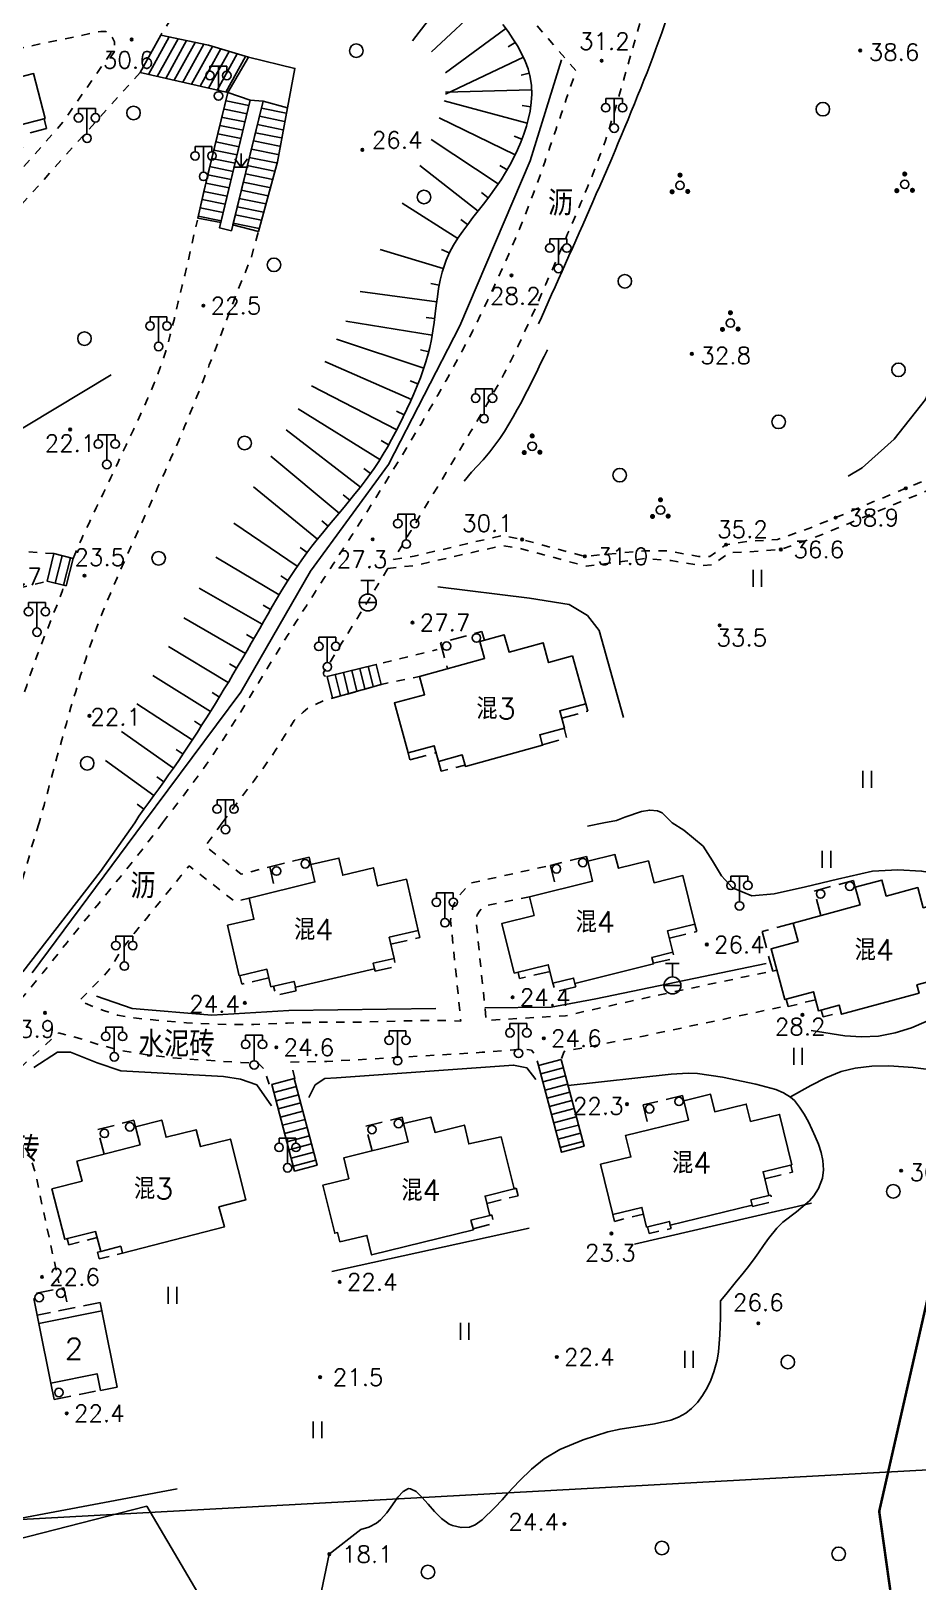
# Model space of a CAD drawing. Extents: x 115374 to 116875, y 149866 to 152432.
# Drawn here: x 116092.3 to 116197.2, y 150910.2 to 151093.6 of the extents above; entities that cross this region are included whole.
import ezdxf
from ezdxf.enums import TextEntityAlignment as Align

# ---------------------------------------------------------------- set-up
doc = ezdxf.new("R2010")
doc.units = 0
doc.header["$MEASUREMENT"] = 0
doc.header["$PDMODE"] = 32
doc.header["$PDSIZE"] = 0.3
doc.linetypes.add('X5', pattern=[3, 2, -1])
doc.linetypes.add('X6', pattern=[2, 1, -1])
doc.layers.get('0').update_dxf_attribs({"linetype": 'CONTINUOUS'})
for name, color, linetype in [('BOUND', 7, 'CONTINUOUS'), ('DLDW', 14, 'CONTINUOUS'), ('DLSS', 5, 'CONTINUOUS'), ('DMTZ', 5, 'CONTINUOUS'), ('GCD', 1, 'CONTINUOUS'), ('GXYZ', 2, 'CONTINUOUS'), ('JMD', 6, 'CONTINUOUS'), ('YZH', 2, 'CONTINUOUS'), ('ZBTZ', 5, 'CONTINUOUS')]:
    doc.layers.add(name, color=color, linetype=linetype)
doc.styles.add('HZ', font='rs.shx', dxfattribs={"bigfont": 'hztxt.shx'})
doc.linetypes.add('X17', pattern='A,9.4,[169,symbolx.shx,S=1,R=0,X=0,Y=0.15],0.6', length=10)
doc.linetypes.add('X19', pattern='A,4.5,[145,symbolx.shx,S=1,R=0,X=0,Y=1],4.5,-0.5,[146,symbolx.shx,S=1,R=0,X=0,Y=0],-0.5', length=10)
doc.linetypes.add('X33', pattern='A,2,[150,symbolx.shx,S=1,R=0,X=0,Y=1],1e-11', length=2)
doc.linetypes.add('X35', pattern='A,2,[4,symbolt.shx,S=1,R=0,X=0,Y=0],2,[28,symbolt.shx,S=1,R=0,X=0,Y=0],1e-11', length=4)
doc.linetypes.add('X36', pattern='A,2,[4,symbolt.shx,S=1,R=180,X=0,Y=0],2,[28,symbolt.shx,S=1,R=180,X=0,Y=0],1e-11', length=4)
doc.linetypes.add('X39', pattern='A,2,[150,symbolx.shx,S=1,R=0,X=0,Y=1],2,[151,symbolx.shx,S=1,R=0,X=0,Y=3],1e-11', length=4)
doc.linetypes.add('X4', pattern='A,0,-1e-09,[149,symbolx.shx,S=0.15,R=0,X=0,Y=0],-1.6', length=1.6)
doc.linetypes.add('X49', pattern='A,0,[5,symbolt.shx,S=1,R=0,X=0,Y=0],-10', length=10)

# ---------------------------------------------------------------- blocks, each defined once
blk = doc.blocks.new('GC097')
for p, q in [((-1, 2.92), (-1, 3.52)), ((-1, 3.52), (1, 3.52)), ((0, 0.52), (0, 3.52)), ((1, 3.52), (1, 2.92))]:
    blk.add_line(p, q)
for centre in [(-1, 2.42), (1, 2.42), (0.01, 0)]:
    blk.add_circle(centre, 0.5)
blk = doc.blocks.new('GC133')
for p, q in [((-0.81, 2.59), (0.79, 2.59)), ((-0.01, 0.99), (-0.01, 2.59)), ((-1.01, -0.01), (0.99, -0.01))]:
    blk.add_line(p, q)
blk.add_circle((-0.01, -0.01), 1)
blk = doc.blocks.new('GC122')
blk.add_circle((0, 0), 0.8)
blk = doc.blocks.new('GC121')
for p, q in [((-0.5, -0.64), (-0.5, 1.36)), ((-0.5, -0.64), (-0.5, 0.86)), ((0.5, -0.64), (0.5, 1.36))]:
    blk.add_line(p, q)
blk = doc.blocks.new('GC268')
for points, const_width in [([(-0.17, 0.74, 1), (0.13, 0.74, 1)], 0.3), ([(-0.15, 0.77, 1), (0.1, 0.77, 1)], 0.25), ([(-1.11, -1.23, 1), (-0.81, -1.23, 1)], 0.3), ([(-1.08, -1.22, 1), (-0.83, -1.22, 1)], 0.25), ([(0.74, -1.19, 1), (1.04, -1.19, 1)], 0.3), ([(0.73, -1.16, 1), (0.98, -1.16, 1)], 0.25)]:
    blk.add_lwpolyline(points, format="xyb", close=True, dxfattribs=dict(const_width=const_width))
blk.add_circle((-0.02, -0.48), 0.5)
blk = doc.blocks.new('GC124')
for p, q in [((0, -0.8), (-0.75, 0.2)), ((0, -0.8), (0, 0.8)), ((0, -0.8), (0.75, 0.2)), ((-0.8, -0.8), (0.75, -0.8)), ((0.8, -0.8), (0, -0.8))]:
    blk.add_line(p, q)

msp = doc.modelspace()

# ---------------------------------------------------------------- linework, layer by layer
at = {"layer": 'BOUND', "linetype": 'Continuous', "elevation": 30.27, "flags": 128}
for points in [[(116105.2, 151088.74), (116115.59, 151086.35), (116118.02, 151090.53), (116113.28, 151091.97), (116107.64, 151093.15)], [(116115.59, 151086.35), (116114.63, 151082.46), (116112.75, 151074.68), (116112.03, 151071.52), (116114.75, 151070.99), (116118.24, 151085.48)], [(116119.75, 151085.34), (116116.17, 151070.71), (116119.19, 151069.95), (116121.44, 151078.18), (116122.65, 151084.55)], [(116127.95, 151014.75), (116133.72, 151016.38), (116133.14, 151018.75), (116127.31, 151017.33)]]:
    msp.add_lwpolyline(points, close=True, dxfattribs=at)
at = {"layer": 'BOUND', "linetype": 'Continuous', "flags": 128}
for points in [[(116096.47, 151028.02), (116094.2, 151028.59), (116095.02, 151031.84), (116097.3, 151031.27)], [(116155.01, 150972.02), (116157.71, 150961.78), (116155.04, 150961.07), (116152.34, 150971.31)], [(116123.44, 150969.79), (116126.14, 150959.55), (116123.47, 150958.84), (116120.77, 150969.08)]]:
    msp.add_lwpolyline(points, close=True, dxfattribs=at)
at = {"layer": 'DLDW', "linetype": 'Continuous', "elevation": 30.39, "flags": 128}
msp.add_lwpolyline([(116118.24, 151085.48), (116114.6, 151070.36), (116116, 151070.02), (116119.75, 151085.34)], close=True, dxfattribs=at)
at = {"layer": 'DLSS', "linetype": 'X6', "flags": 128}
for points, elevation in [([(116328.29, 151000), (116316.4, 151009.95), (116310.07, 151013.02), (116281.17, 151027.54), (116257.73, 151044.43), (116237.26, 151062.16), (116232.29, 151067.22), (116225.29, 151077.96), (116187.91, 151148.57), (116186.68, 151149.74), (116183.88, 151148.94), (116182.79, 151148.4), (116181.84, 151148.11), (116181.35, 151147.71), (116180.82, 151146.9), (116180.46, 151145.91), (116180.18, 151144.84), (116180.01, 151144.19), (116179.73, 151143.15), (116179.45, 151142.13), (116179.17, 151141.12), (116178.88, 151140.14), (116178.59, 151139.16), (116178.3, 151138.19), (116178.01, 151137.23), (116177.71, 151136.28), (116177.41, 151135.33), (116177.12, 151134.39), (116176.82, 151133.45), (116176.52, 151132.51), (116176.22, 151131.58), (116175.92, 151130.65), (116175.62, 151129.72), (116175.32, 151128.79), (116175.01, 151127.86), (116174.71, 151126.93), (116174.41, 151126), (116174.1, 151125.07), (116173.8, 151124.14), (116173.49, 151123.21), (116173.18, 151122.27), (116172.88, 151121.33), (116172.68, 151120.74), (116172.37, 151119.8), (116172.06, 151118.86), (116171.75, 151117.91), (116171.44, 151116.96), (116171.13, 151116.01), (116170.82, 151115.06), (116170.5, 151114.11), (116170.19, 151113.16), (116169.88, 151112.2), (116169.57, 151111.25), (116169.26, 151110.3), (116168.95, 151109.34), (116168.64, 151108.39), (116168.16, 151106.92), (116167.85, 151105.96), (116167.55, 151105.01), (116167.25, 151104.05), (116166.94, 151103.1), (116166.64, 151102.15), (116166.34, 151101.19), (116166.04, 151100.24), (116165.75, 151099.29), (116165.45, 151098.33), (116165.16, 151097.38), (116164.87, 151096.42), (116164.58, 151095.46), (116164.19, 151094.14), (116163.92, 151093.18), (116163.64, 151092.22), (116163.37, 151091.26), (116163.09, 151090.3), (116162.82, 151089.33), (116162.55, 151088.37), (116162.27, 151087.41), (116162, 151086.45), (116161.72, 151085.48), (116161.43, 151084.53), (116161.14, 151083.57), (116160.85, 151082.61), (116160.54, 151081.66), (116160.23, 151080.71), (116159.9, 151079.77), (116159.59, 151078.91), (116159.24, 151077.97), (116158.87, 151077.04), (116158.5, 151076.11), (116158.12, 151075.19), (116157.74, 151074.27), (116157.35, 151073.34), (116156.96, 151072.42), (116156.57, 151071.5), (116156.17, 151070.58), (116155.77, 151069.66), (116155.19, 151068.31), (116154.79, 151067.39), (116154.4, 151066.47), (116154, 151065.55), (116153.6, 151064.63), (116153.2, 151063.71), (116152.8, 151062.8), (116152.4, 151061.88), (116151.99, 151060.97), (116151.59, 151060.05), (116151.18, 151059.14), (116150.76, 151058.23), (116150.34, 151057.32), (116149.92, 151056.42), (116149.48, 151055.52), (116149.04, 151054.62), (116148.28, 151053.16), (116147.81, 151052.28), (116147.32, 151051.41), (116146.83, 151050.54), (116146.33, 151049.67), (116145.83, 151048.81), (116145.32, 151047.95), (116144.81, 151047.09), (116144.29, 151046.23), (116143.78, 151045.37), (116142.95, 151044), (116142.43, 151043.14), (116141.92, 151042.29), (116141.4, 151041.43), (116140.88, 151040.57), (116140.37, 151039.72), (116139.85, 151038.86), (116139.33, 151038.01), (116138.81, 151037.15), (116138.29, 151036.3), (116137.78, 151035.44), (116137.26, 151034.59), (116136.74, 151033.73), (116136.22, 151032.88), (116135.7, 151032.02), (116135.16, 151031.14)], 29.33), ([(116107.86, 151000), (116108.46, 151000.8), (116109.07, 151001.59), (116109.68, 151002.39), (116110.29, 151003.18), (116110.89, 151003.98), (116111.49, 151004.78), (116112.09, 151005.58), (116112.72, 151006.45), (116113.29, 151007.27), (116113.85, 151008.09), (116114.41, 151008.92), (116114.96, 151009.76), (116115.5, 151010.6), (116116.03, 151011.45), (116116.57, 151012.29), (116117.1, 151013.14), (116117.62, 151013.99), (116118.15, 151014.84), (116118.67, 151015.7), (116119.19, 151016.55), (116119.71, 151017.4), (116120.24, 151018.26), (116120.76, 151019.11), (116121.28, 151019.96), (116121.81, 151020.82), (116122.73, 151022.3), (116123.26, 151023.15), (116123.79, 151023.99), (116124.33, 151024.83), (116124.87, 151025.68), (116125.41, 151026.52), (116125.95, 151027.36), (116126.49, 151028.2), (116127.03, 151029.04), (116127.58, 151029.88), (116128.12, 151030.72), (116128.66, 151031.56), (116129.21, 151032.4), (116129.75, 151033.24), (116130.29, 151034.08), (116130.83, 151034.92), (116131.59, 151036.11), (116132.13, 151036.96), (116132.66, 151037.8), (116133.19, 151038.65), (116133.73, 151039.49), (116134.26, 151040.34), (116134.78, 151041.19), (116135.31, 151042.04), (116135.84, 151042.89), (116136.36, 151043.74), (116136.88, 151044.6), (116137.4, 151045.45), (116137.91, 151046.31), (116138.43, 151047.17), (116138.9, 151047.98), (116139.41, 151048.84), (116139.91, 151049.71), (116140.4, 151050.58), (116140.9, 151051.45), (116141.39, 151052.32), (116141.87, 151053.19), (116142.35, 151054.07), (116142.83, 151054.95), (116143.3, 151055.83), (116143.77, 151056.71), (116144.54, 151058.2), (116144.99, 151059.1), (116145.43, 151059.99), (116145.87, 151060.89), (116146.3, 151061.79), (116146.73, 151062.7), (116147.15, 151063.61), (116147.57, 151064.52), (116147.99, 151065.42), (116148.4, 151066.34), (116148.8, 151067.25), (116149.2, 151068.17), (116149.6, 151069.09), (116149.99, 151070.01), (116150.37, 151070.93), (116150.74, 151071.86), (116150.99, 151072.49), (116151.35, 151073.42), (116151.7, 151074.36), (116152.05, 151075.3), (116152.39, 151076.24), (116152.73, 151077.18), (116153.06, 151078.12), (116153.38, 151079.07), (116153.71, 151080.01), (116154.04, 151080.96), (116154.36, 151081.9), (116154.68, 151082.85), (116155, 151083.8), (116155.33, 151084.75), (116155.65, 151085.69), (116155.97, 151086.64), (116156.3, 151087.58), (116156.76, 151088.92), (116151.73, 151094.74), (116150.07, 151095.88), (116138.88, 151104.22), (116135.22, 151106.68), (116131.97, 151108.01), (116124.2, 151109.95), (116122.77, 151109.6), (116118.48, 151108.19), (116116.33, 151106.77), (116107.64, 151093.15)], 29.68), ([(116090.15, 151076.1), (116096.12, 151082.92), (116102.16, 151091.62), (116102.17, 151092.34), (116101.63, 151093.42), (116101.1, 151093.6), (116100.56, 151093.6), (116085.18, 151090.39)], 31.93), ([(116105.2, 151088.74), (116087.59, 151069.14), (116072.85, 151064.87)], 30.27), ([(116097.3, 151031.27), (116097.88, 151032.73), (116098.3, 151033.63), (116098.73, 151034.53), (116099.16, 151035.44), (116099.59, 151036.34), (116100.02, 151037.24), (116100.45, 151038.15), (116100.88, 151039.05), (116101.31, 151039.95), (116101.74, 151040.86), (116102.17, 151041.76), (116102.6, 151042.66), (116103.03, 151043.57), (116103.56, 151044.68), (116103.99, 151045.59), (116104.41, 151046.49), (116104.84, 151047.4), (116105.26, 151048.31), (116105.68, 151049.22), (116106.09, 151050.14), (116106.48, 151051.05), (116106.87, 151051.98), (116107.23, 151052.91), (116107.58, 151053.84), (116107.93, 151054.85), (116108.23, 151055.8), (116108.51, 151056.76), (116108.77, 151057.72), (116109.02, 151058.69), (116109.26, 151059.66), (116109.49, 151060.64), (116109.72, 151061.61), (116109.95, 151062.59), (116110.19, 151063.56), (116110.49, 151064.76), (116111.98, 151071.29)], 30.27), ([(116119.15, 151069.8), (116118.34, 151066.83), (116116.6, 151062.56), (116116.25, 151061.63), (116115.89, 151060.69), (116115.54, 151059.76), (116115.18, 151058.82), (116114.83, 151057.89), (116114.47, 151056.95), (116114.11, 151056.02), (116113.75, 151055.08), (116113.39, 151054.15), (116113.03, 151053.22), (116112.67, 151052.29), (116112.3, 151051.36), (116111.93, 151050.43), (116111.56, 151049.5), (116111.18, 151048.58), (116110.8, 151047.65), (116110.55, 151047.06), (116110.16, 151046.14), (116109.77, 151045.22), (116109.37, 151044.3), (116108.96, 151043.39), (116108.56, 151042.48), (116108.15, 151041.56), (116107.74, 151040.65), (116107.32, 151039.74), (116106.91, 151038.83), (116106.5, 151037.92), (116106.08, 151037.01), (116105.67, 151036.1), (116105.26, 151035.19), (116104.92, 151034.46), (116104.51, 151033.55), (116104.1, 151032.63), (116103.69, 151031.72), (116103.29, 151030.8), (116102.88, 151029.89), (116102.48, 151028.97), (116102.09, 151028.05), (116101.69, 151027.13), (116101.31, 151026.21), (116100.93, 151025.29), (116100.56, 151024.36), (116100.1, 151023.15), (116099.76, 151022.21), (116099.42, 151021.27), (116099.1, 151020.33), (116098.78, 151019.38), (116098.48, 151018.43), (116098.17, 151017.47), (116097.88, 151016.52), (116097.59, 151015.56), (116097.3, 151014.6), (116097.03, 151013.67), (116096.75, 151012.71), (116096.48, 151011.75), (116096.21, 151010.79), (116095.94, 151009.82), (116095.67, 151008.86), (116095.41, 151007.89), (116095.15, 151006.93), (116094.89, 151005.96), (116094.62, 151005), (116094.36, 151004.03), (116094.1, 151003.07), (116093.84, 151002.1), (116093.57, 151001.14), (116093.26, 151000)], 31.96), ([(116134.5, 151030.07), (116137.75, 151030.45), (116148.02, 151032.79), (116150.2, 151032.45), (116157.95, 151030.36), (116164.87, 151031.26), (116168.03, 151031.02), (116171.47, 151030.43), (116172.92, 151030.52), (116174.86, 151031.96), (116177.3, 151032.07), (116180.98, 151032.33), (116185.02, 151033.77), (116187.93, 151034.96), (116196.24, 151038.43), (116203.12, 151041.28), (116209.23, 151044.17), (116211.14, 151044.89), (116220.75, 151048.97), (116223.74, 151050.31), (116227.44, 151051.52), (116228.55, 151051.71), (116229.58, 151051.7), (116230.97, 151051.91), (116233.69, 151052.45), (116234.91, 151052.6)], 29.33), ([(116135.16, 151031.14), (116137.62, 151031.55), (116148.01, 151033.98), (116150.38, 151033.51), (116157.8, 151031.52), (116164.91, 151032.19), (116167.68, 151032.17), (116171.23, 151031.5), (116172.6, 151031.49), (116174.51, 151032.91), (116177.2, 151033.3), (116180.59, 151033.5), (116184.61, 151034.94), (116187.46, 151036.1), (116195.77, 151039.57), (116202.62, 151042.4), (116208.74, 151045.3), (116210.68, 151046.04), (116220.26, 151050.1), (116223.29, 151051.46), (116227.15, 151052.72), (116228.45, 151052.94), (116229.49, 151052.93), (116230.76, 151053.13), (116233.37, 151053.65), (116234.6, 151054.06)], 29.33), ([(116095.02, 151031.84), (116091.65, 151032.08), (116090.82, 151032.35), (116089.92, 151033.33), (116088.43, 151037.64), (116077.79, 151034.8)], 23.31), ([(116134.5, 151030.07), (116133.86, 151029.01), (116133.33, 151028.16), (116132.81, 151027.31), (116132.28, 151026.46), (116131.76, 151025.61), (116131.23, 151024.76), (116130.7, 151023.91), (116130.18, 151023.06), (116129.65, 151022.21), (116129.12, 151021.36), (116128.59, 151020.51), (116128.07, 151019.66), (116127.54, 151018.81), (116126.9, 151017.79), (116126.9, 151017.62), (116126.95, 151017.47), (116127.09, 151017.36), (116127.31, 151017.33), (116133.14, 151018.75), (116140.33, 151020.49)], 29.33), ([(116086.96, 151026.83), (116094.2, 151028.59)], 23.55), ([(116087.55, 151000), (116087.79, 151000.97), (116088.02, 151001.94), (116088.26, 151002.92), (116088.49, 151003.89), (116088.72, 151004.86), (116088.96, 151005.83), (116089.19, 151006.81), (116089.43, 151007.78), (116089.67, 151008.75), (116089.91, 151009.72), (116090.16, 151010.69), (116090.42, 151011.65), (116090.68, 151012.62), (116090.91, 151013.4), (116091.2, 151014.36), (116091.49, 151015.32), (116091.8, 151016.27), (116092.12, 151017.22), (116092.45, 151018.16), (116092.77, 151019.08), (116093.12, 151020.02), (116093.47, 151020.95), (116093.83, 151021.89), (116094.2, 151022.82), (116094.56, 151023.75), (116094.93, 151024.68), (116095.3, 151025.61), (116095.67, 151026.54), (116096.03, 151027.47), (116096.14, 151028.1)], 23.32), ([(116114.89, 151000), (116115.49, 151000.8), (116116.1, 151001.6), (116116.7, 151002.39), (116117.31, 151003.19), (116117.91, 151003.99), (116118.52, 151004.79), (116119.11, 151005.59), (116119.7, 151006.39), (116120.28, 151007.21), (116120.76, 151007.9), (116121.31, 151008.73), (116121.85, 151009.57), (116122.38, 151010.42), (116122.91, 151011.27), (116123.44, 151012.12), (116124.49, 151013.1), (116125.15, 151013.63), (116126.87, 151014.43), (116133.72, 151016.38), (116138.26, 151017.32)], 26.49)]:
    msp.add_lwpolyline(points, dxfattribs=dict(at, elevation=elevation))
for points in [[(116093.26, 151000), (116092.43, 150997.37), (116091.85, 150995.15), (116090.96, 150992.29), (116090.29, 150990.4), (116089.24, 150987.59), (116088.15, 150984.79), (116087, 150982.02), (116086.61, 150981.1), (116086.34, 150979.62), (116086.22, 150977.64), (116086.59, 150976.86), (116087.51, 150976.43), (116088.1, 150976.44), (116088.99, 150976.86), (116089.79, 150977.64), (116090.48, 150978.42), (116091.15, 150979.19), (116091.8, 150979.96), (116092.44, 150980.73), (116093.07, 150981.5), (116093.69, 150982.27), (116094.3, 150983.04), (116094.92, 150983.81), (116095.95, 150985.11), (116096.57, 150985.88), (116097.2, 150986.65), (116097.83, 150987.43), (116098.46, 150988.2), (116099.09, 150988.98), (116099.72, 150989.75), (116100.35, 150990.53), (116100.99, 150991.3), (116101.62, 150992.08), (116102.25, 150992.86), (116102.88, 150993.64), (116103.51, 150994.42), (116104.14, 150995.2), (116104.77, 150995.98), (116105.39, 150996.77), (116106.01, 150997.56), (116106.7, 150998.46), (116107.3, 150999.26), (116107.86, 151000)], [(116114.89, 151000), (116113.8, 150998.44), (116112.88, 150997.28), (116117.15, 150993.94), (116120.54, 150994.8)], [(116118.1, 150991.11), (116116.46, 150990.67), (116111, 150994.94), (116110.07, 150993.77), (116109.44, 150992.99), (116108.81, 150992.21), (116108.18, 150991.43), (116107.26, 150990.3), (116106.61, 150989.51), (116105.96, 150988.72), (116105.31, 150987.93), (116104.67, 150987.14), (116104.05, 150986.35), (116103.45, 150985.57), (116102.57, 150984.28), (116102.08, 150983.5), (116101.57, 150982.71), (116100.92, 150981.91), (116100.32, 150981.35), (116098.01, 150978.96), (116099.96, 150978.18), (116100.86, 150977.82), (116102.52, 150977.29), (116104.48, 150976.94), (116107.7, 150976.61), (116110.71, 150976.38), (116113.7, 150976.21), (116115.69, 150976.15), (116118.67, 150976.18), (116122.64, 150976.33), (116125.63, 150976.43), (116127.64, 150976.46), (116129.67, 150976.42), (116139.84, 150976.67), (116143.14, 150976.57), (116141.93, 150988.47), (116142.21, 150990.16), (116142.88, 150991.34), (116144.26, 150992.88), (116153.73, 150994.98)], [(116151.26, 150991.27), (116145.84, 150990.15), (116145.33, 150989.58), (116145.08, 150989.13), (116144.95, 150988.38), (116146.14, 150976.65), (116155.53, 150977.2), (116164.36, 150979.18), (116176.87, 150981.84), (116180.03, 150982.47)], [(116180.96, 150978.22), (116164.74, 150974.8), (116155.37, 150972.98), (116155.01, 150972.02)], [(116120.45, 150969.1), (116119.92, 150970.83), (116119.18, 150971.61), (116117.1, 150971.67), (116113.09, 150971.93), (116109.1, 150972.23), (116105.8, 150972.6), (116102.91, 150973.11), (116100.01, 150973.87), (116098.52, 150974.39), (116095.56, 150975.19), (116090.82, 150970.85), (116089.15, 150970.4), (116087.24, 150968.97), (116092.18, 150960.65), (116092.8, 150958.67), (116095.59, 150945.63)], [(116123.51, 150969.8), (116122.99, 150971.72), (116127.3, 150971.8), (116132.28, 150972.08), (116136.8, 150972.34), (116140.71, 150972.57), (116145.67, 150972.88), (116149.85, 150973.2), (116150.53, 150973.24), (116151.48, 150973.14), (116152, 150972.5), (116152.34, 150971.31)]]:
    msp.add_lwpolyline(points, dxfattribs=at)
at = {"layer": 'DMTZ', "linetype": 'X33', "flags": 128}
for points in [[(116188.93, 151040.99), (116190.61, 151042), (116194.4, 151045.36), (116198.1, 151050.07), (116200.79, 151056.46), (116201.38, 151062.97), (116201.29, 151073.48), (116201.29, 151080.83), (116201.8, 151086.21), (116202.91, 151089.01), (116204.08, 151093.6), (116203.97, 151099.36), (116202.32, 151106.18), (116198.68, 151114.17), (116193.96, 151123.49), (116188.67, 151133.01), (116184.79, 151137.36), (116181.5, 151139.71)], [(116184.56, 150975.44), (116188.54, 150974.83), (116190.53, 150974.69), (116192.54, 150974.8), (116194.51, 150975.19), (116196.44, 150975.78), (116198.18, 150976.51), (116200.78, 150978), (116201.58, 150978.23)]]:
    msp.add_lwpolyline(points, dxfattribs=at)
for points, elevation in [([(116177.67, 151126.06), (116177.29, 151125.13), (116176.91, 151124.2), (116176.53, 151123.28), (116176.15, 151122.35), (116175.78, 151121.42), (116175.41, 151120.49), (116175.05, 151119.56), (116174.7, 151118.62), (116174.35, 151117.69), (116174.01, 151116.75), (116173.51, 151115.32), (116173.19, 151114.37), (116172.88, 151113.42), (116172.58, 151112.47), (116172.29, 151111.51), (116172, 151110.55), (116171.72, 151109.59), (116171.45, 151108.63), (116171.17, 151107.67), (116170.9, 151106.71), (116170.63, 151105.74), (116170.37, 151104.78), (116170.1, 151103.81), (116169.83, 151102.85), (116169.56, 151101.89), (116169.28, 151100.92), (116169.01, 151099.96), (116168.72, 151099.01), (116168.43, 151098.05), (116168.14, 151097.09), (116167.87, 151096.27), (116167.56, 151095.32), (116167.24, 151094.38), (116166.91, 151093.43), (116166.57, 151092.49), (116166.22, 151091.55), (116165.87, 151090.62), (116165.52, 151089.68), (116165.16, 151088.75), (116164.79, 151087.82), (116164.43, 151086.89), (116164.05, 151085.96), (116163.68, 151085.03), (116163.3, 151084.11), (116162.92, 151083.18), (116162.54, 151082.25), (116162.15, 151081.33), (116161.76, 151080.41), (116161.38, 151079.49), (116160.98, 151078.57), (116160.36, 151077.12), (116159.96, 151076.2), (116159.57, 151075.28), (116159.16, 151074.37), (116158.76, 151073.45), (116158.36, 151072.54), (116157.96, 151071.62), (116157.55, 151070.71), (116157.14, 151069.79), (116156.74, 151068.88), (116156.33, 151067.96), (116155.92, 151067.05), (116155.51, 151066.14), (116155.11, 151065.23), (116154.7, 151064.31), (116154.29, 151063.4), (116153.88, 151062.49), (116153.48, 151061.57), (116153.07, 151060.66), (116152.66, 151059.75), (116152.34, 151059.02)], 33.47), ([(116143.53, 151040.43), (116144.41, 151041.46), (116145.76, 151042.95), (116146.55, 151043.87), (116147.16, 151044.66), (116147.75, 151045.47), (116148.3, 151046.3), (116148.82, 151047.14), (116149.33, 151048), (116149.82, 151048.87), (116150.3, 151049.75), (116150.76, 151050.64), (116151.22, 151051.53), (116151.66, 151052.43), (116152.11, 151053.33), (116152.54, 151054.23), (116152.98, 151055.14), (116153.37, 151055.94)], 33.53)]:
    msp.add_lwpolyline(points, dxfattribs=dict(at, elevation=elevation))
at = {"layer": 'DMTZ', "linetype": 'Continuous', "flags": 128}
for points in [[(116142.97, 151099.72), (116137.44, 151092.49)], [(116145.92, 151097.02), (116139.68, 151091.16)], [(116148.46, 151093.94), (116141.34, 151088.7)], [(116149.58, 151092.28), (116148.73, 151091.75)], [(116150.54, 151090.53), (116141.31, 151086.17)], [(116151.23, 151088.66), (116150.27, 151088.4)], [(116151.51, 151086.68), (116141.34, 151086.4)], [(116151, 151082.73), (116141.16, 151085.4)], [(116151.4, 151084.69), (116150.4, 151084.82)], [(116149.55, 151079.01), (116140.58, 151083.36)], [(116147.55, 151075.55), (116139.62, 151080.81)], [(116150.36, 151080.84), (116149.43, 151081.2)], [(116145.17, 151072.33), (116138.27, 151077.73)], [(116148.6, 151077.24), (116147.74, 151077.74)], [(116142.78, 151069.12), (116136.19, 151073.28)], [(116146.39, 151073.92), (116145.59, 151074.53)], [(116143.94, 151070.75), (116143.14, 151071.34)], [(116141.04, 151065.54), (116133.59, 151067.81)], [(116141.77, 151067.4), (116140.86, 151067.81)], [(116140.58, 151063.6), (116139.6, 151063.78)], [(116140.28, 151061.62), (116131.22, 151062.82)], [(116139.75, 151057.66), (116129.52, 151059.34)], [(116140.03, 151059.63), (116139.04, 151059.76)], [(116138.77, 151053.78), (116128.44, 151057.19)], [(116137.29, 151050.07), (116127.07, 151054.58)], [(116139.34, 151055.7), (116138.37, 151055.94)], [(116135.55, 151046.47), (116125.46, 151051.68)], [(116138.07, 151051.91), (116137.14, 151052.27)], [(116133.57, 151042.99), (116123.9, 151048.96)], [(116136.45, 151048.25), (116135.54, 151048.69)], [(116131.27, 151039.72), (116122.46, 151046.49)], [(116134.59, 151044.71), (116133.72, 151045.2)], [(116128.74, 151036.63), (116120.65, 151043.37)], [(116132.47, 151041.32), (116131.65, 151041.9)], [(116126.18, 151033.55), (116118.6, 151039.73)], [(116130.01, 151038.16), (116129.24, 151038.8)], [(116123.79, 151030.35), (116116.27, 151035.43)], [(116127.45, 151035.09), (116126.68, 151035.74)], [(116124.95, 151031.97), (116124.15, 151032.58)], [(116121.65, 151026.97), (116114.15, 151031.43)], [(116122.69, 151028.67), (116121.85, 151029.2)], [(116119.64, 151023.51), (116112.2, 151027.75)], [(116120.64, 151025.24), (116119.77, 151025.74)], [(116117.65, 151020.03), (116110.36, 151024.26)], [(116118.65, 151021.77), (116117.78, 151022.27)], [(116115.62, 151016.59), (116108.55, 151020.87)], [(116116.64, 151018.31), (116115.78, 151018.82)], [(116113.53, 151013.18), (116106.69, 151017.45)], [(116111.38, 151009.81), (116104.81, 151014.08)], [(116114.58, 151014.88), (116113.73, 151015.41)], [(116109.15, 151006.48), (116103, 151010.82)], [(116112.46, 151011.49), (116111.62, 151012.03)], [(116110.28, 151008.13), (116109.46, 151008.69)], [(116106.83, 151003.23), (116101.12, 151007.39)], [(116108, 151004.85), (116107.19, 151005.44)], [(116105.65, 151001.62), (116104.84, 151002.21)]]:
    msp.add_lwpolyline(points, dxfattribs=at)
at = {"layer": 'DMTZ', "linetype": 'Continuous', "elevation": 30.76, "flags": 128}
msp.add_lwpolyline([(116104.57, 151000), (116105.06, 151000.81), (116105.65, 151001.62), (116106.24, 151002.42), (116106.83, 151003.23), (116107.41, 151004.04), (116108, 151004.85), (116108.58, 151005.67), (116109.15, 151006.48), (116109.79, 151007.4), (116110.35, 151008.23), (116110.9, 151009.07), (116111.45, 151009.9), (116111.99, 151010.74), (116112.52, 151011.59), (116113.06, 151012.43), (116113.59, 151013.28), (116114.11, 151014.13), (116114.64, 151014.98), (116115.16, 151015.84), (116115.68, 151016.69), (116116.19, 151017.55), (116116.7, 151018.41), (116117.35, 151019.51), (116117.85, 151020.38), (116118.35, 151021.25), (116118.85, 151022.12), (116119.35, 151022.99), (116119.84, 151023.86), (116120.34, 151024.73), (116120.84, 151025.59), (116121.35, 151026.46), (116121.86, 151027.32), (116122.38, 151028.17), (116122.91, 151029.02), (116123.45, 151029.86), (116124.32, 151031.12), (116124.91, 151031.92), (116125.52, 151032.72), (116126.14, 151033.5), (116126.77, 151034.27), (116127.41, 151035.05), (116128.05, 151035.81), (116128.7, 151036.58), (116129.34, 151037.35), (116129.98, 151038.12), (116130.61, 151038.9), (116131.23, 151039.68), (116131.84, 151040.47), (116132.87, 151041.9), (116133.42, 151042.74), (116133.94, 151043.59), (116134.45, 151044.45), (116134.94, 151045.33), (116135.42, 151046.22), (116135.88, 151047.11), (116136.33, 151048.01), (116136.77, 151048.92), (116137.19, 151049.83), (116137.59, 151050.75), (116137.98, 151051.68), (116138.35, 151052.61), (116138.69, 151053.56), (116139.01, 151054.51), (116139.29, 151055.47), (116139.47, 151056.2), (116139.67, 151057.18), (116139.83, 151058.18), (116139.97, 151059.19), (116140.1, 151060.2), (116140.22, 151061.2), (116140.36, 151062.2), (116140.51, 151063.19), (116140.69, 151064.17), (116140.92, 151065.13), (116141.39, 151066.56), (116141.79, 151067.44), (116142.26, 151068.3), (116142.79, 151069.14), (116143.36, 151069.96), (116143.95, 151070.77), (116144.57, 151071.57), (116145.19, 151072.37), (116145.82, 151073.17), (116146.43, 151073.98), (116147.33, 151075.22), (116147.89, 151076.06), (116148.42, 151076.92), (116148.92, 151077.79), (116149.39, 151078.68), (116149.83, 151079.58), (116150.23, 151080.5), (116150.59, 151081.43), (116150.9, 151082.39), (116151.12, 151083.17), (116151.32, 151084.16), (116151.46, 151085.17), (116151.52, 151086.17), (116151.49, 151087.18), (116151.35, 151088.19), (116151.1, 151089.15), (116150.76, 151090.08), (116150.33, 151090.98), (116149.84, 151091.87), (116149.3, 151092.73), (116148.73, 151093.58), (116148.1, 151094.42)], dxfattribs=at)
at = {"layer": 'DMTZ', "linetype": 'X35', "flags": 128}
for points, elevation in [([(116101.77, 151053), (116062.26, 151029.21), (116058.62, 151016.79)], 25.06), ([(116162.37, 151012.46), (116159.49, 151022.75), (116158.11, 151024.53), (116155.96, 151025.81), (116151.27, 151026.59), (116140.4, 151027.93)], 31.73), ([(116168.12, 151000), (116166.94, 151001.18), (116166.39, 151001.42), (116165.48, 151001.51), (116164.52, 151001.34), (116162.55, 151000.67), (116161.55, 151000.3), (116160.06, 151000)], 28.32), ([(116120.59, 150894.59), (116124.07, 150896.75), (116127.58, 150913.54)], 17.99)]:
    msp.add_lwpolyline(points, dxfattribs=dict(at, elevation=elevation))
at = {"layer": 'DMTZ', "linetype": 'X39', "flags": 128}
for points in [[(116091.34, 150982.39), (116100.53, 150994.26), (116104.57, 151000)], [(116120.73, 150966.55), (116119, 150969.05), (116117.07, 150969.72), (116115.05, 150970.01), (116102.93, 150970.68), (116100.14, 150971.65), (116096.96, 150972.9), (116095.42, 150972.9), (116092.63, 150971.07)], [(116152.02, 150969.67), (116150.96, 150971.04), (116149.37, 150971.36), (116128.43, 150969.88), (116127.06, 150969.77), (116125.89, 150969.03), (116125.15, 150967.55)]]:
    msp.add_lwpolyline(points, dxfattribs=at)
at = {"layer": 'DMTZ', "linetype": 'X35', "flags": 128}
for points in [[(116160.06, 151000), (116158.1, 150999.61)], [(116201.58, 150978.23), (116203.29, 150979.41), (116204.87, 150980.68), (116206.11, 150982.19), (116206.8, 150984.34), (116206.6, 150986.56), (116205.95, 150988.5), (116204.44, 150991.17), (116202.53, 150992.93), (116200.62, 150993.81), (116197.64, 150994.31), (116194.82, 150994.44), (116191.83, 150994.28), (116187.68, 150993.34), (116183.91, 150992.45), (116180.2, 150991.62), (116177.57, 150991.4), (116175.27, 150992.32), (116173.96, 150993.76), (116172.9, 150995.52), (116171.81, 150997.24), (116169.5, 150999.14), (116168.12, 151000)], [(116173.84, 150943.48), (116174.48, 150944.25), (116175.12, 150945.02), (116175.76, 150945.8), (116176.39, 150946.57), (116177.01, 150947.36), (116177.76, 150948.35), (116178.34, 150949.17), (116178.94, 150950.04), (116179.51, 150950.86), (116180.51, 150952.1), (116181.24, 150952.78), (116182.82, 150954.02), (116184.36, 150955.31), (116184.9, 150955.92), (116185.44, 150956.76), (116185.9, 150957.99), (116186.02, 150958.99), (116185.95, 150960.08), (116185.74, 150961.05), (116185.43, 150962), (116185.06, 150962.94), (116184.7, 150963.73), (116184.25, 150964.65), (116183.76, 150965.56), (116183.21, 150966.41), (116182.59, 150967.18), (116182.13, 150967.59), (116181.31, 150968.1), (116180.38, 150968.48), (116178.02, 150969.12), (116174.07, 150969.95), (116171.12, 150970.38), (116170.02, 150970.43), (116168.03, 150970.31), (116155.82, 150968.94)]]:
    msp.add_lwpolyline(points, dxfattribs=at)
at = {"layer": 'DMTZ', "linetype": 'X36', "elevation": 19.22, "flags": 128}
msp.add_lwpolyline([(116056.68, 150903.84), (116076.01, 150914.96), (116109.59, 150921.25)], dxfattribs=at)
at = {"layer": 'GCD', "linetype": 'Continuous'}
for p in [(116104.2, 151092.63, 30.6), (116190.38, 151091.34, 38.6), (116159.79, 151090.12, 31.2), (116131.49, 151079.59, 26.4), (116149.13, 151064.74, 28.2), (116112.69, 151061.16, 22.5), (116170.46, 151055.47, 32.8), (116096.93, 151046.52, 22.1), (116195.77, 151039.57, 40.28), (116187.46, 151036.1, 38.88), (116132.71, 151033.54, 27.28), (116150.38, 151033.51, 30.14), (116174.51, 151032.91, 35.17), (116180.98, 151032.33, 36.64), (116157.8, 151031.52, 31.03), (116098.63, 151029.23, 23.5), (116137.42, 151023.69, 27.7), (116173.75, 151023.36, 33.5), (116099.21, 151012.66, 22.1), (116172.23, 150985.62, 26.4), (116149.26, 150979.39, 24.4), (116093.96, 150977.54, 23.9), (116117.59, 150978.72, 24.4), (116183.54, 150977.31, 28.2), (116152.95, 150974.53, 24.6), (116121.31, 150973.46, 24.6), (116162.79, 150966.75, 22.3), (116195.22, 150958.88, 30.7), (116160.95, 150951.45, 23.3), (116093.6, 150946.32, 22.6), (116128.81, 150945.73, 22.4), (116178.32, 150940.84, 26.6), (116154.49, 150936.85, 22.4), (116126.49, 150934.46, 21.52), (116096.53, 150930.18, 22.4), (116155.39, 150917.1, 24.4), (116127.58, 150913.54, 18.14)]:
    msp.add_point(p, dxfattribs=at)
at = {"layer": 'GXYZ', "linetype": 'Continuous'}
msp.add_line((116000, 150912.61), (116229.87, 150925.26), dxfattribs=at)
at = {"layer": 'JMD', "linetype": 'Continuous', "flags": 128}
for points in [[(116088.97, 151087.68), (116088.42, 151089.86), (116080.56, 151087.85), (116080.07, 151089.77), (116077.52, 151089.11), (116078.05, 151087.06), (116074.44, 151086.14), (116075.03, 151083.83), (116071.49, 151082.92), (116072.83, 151077.67), (116076.49, 151078.6), (116077.11, 151076.18), (116077.24, 151076.21), (116091.09, 151079.77), (116091.28, 151079.82), (116090.61, 151082.44), (116093.97, 151083.3), (116092.61, 151088.61)], [(116156.36, 151019.76), (116153.52, 151018.97), (116152.88, 151021.3), (116148.84, 151020.2), (116148.28, 151022.23), (116145.4, 151021.44), (116145.95, 151019.44), (116138.26, 151017.32), (116138.85, 151015.16), (116135.28, 151014.19), (116136.9, 151008.27), (116140, 151009.12), (116140.5, 151007.27), (116143.3, 151008.04), (116143.67, 151006.68), (116152.81, 151009.19), (116152.47, 151010.42), (116155.4, 151011.22), (116154.84, 151013.25), (116157.92, 151014.09)], [(116136.71, 150993.35), (116133.29, 150992.56), (116132.79, 150994.7), (116129.18, 150993.82), (116128.71, 150995.84), (116125.41, 150995.07), (116125.88, 150993.02), (116118.1, 150991.11), (116118.67, 150988.62), (116115.55, 150987.9), (116116.94, 150981.94), (116120.2, 150982.69), (116120.68, 150980.63), (116123.41, 150981.27), (116123.57, 150980.6), (116132.93, 150982.76), (116132.78, 150983.42), (116135.25, 150983.99), (116134.67, 150986.49), (116138.11, 150987.29)], [(116165.34, 150995.53), (116161.77, 150994.64), (116161.37, 150996.26), (116158.14, 150995.46), (116158.72, 150993.13), (116151.26, 150991.27), (116151.81, 150989.07), (116147.99, 150988.12), (116149.45, 150982.24), (116153.48, 150983.24), (116154.02, 150981.04), (116156.47, 150981.65), (116156.62, 150981.02), (116165.91, 150983.33), (116165.72, 150984.1), (116168.21, 150984.72), (116167.58, 150987.23), (116170.83, 150988.04), (116169.4, 150993.78), (116165.99, 150992.93)], [(116199.25, 150983.8), (116203.01, 150984.83), (116201.35, 150990.93), (116197.82, 150989.97), (116197.17, 150992.36), (116193.46, 150991.35), (116192.94, 150993.25), (116189.79, 150992.39), (116190.36, 150990.31), (116182.43, 150988.16), (116183.03, 150985.97), (116179.83, 150985.11), (116181.46, 150979.12), (116184.83, 150980.03), (116185.43, 150977.8), (116187.87, 150978.46), (116188.17, 150977.38), (116197.34, 150979.88), (116197.08, 150980.84), (116199.85, 150981.59)], [(116177.39, 150964.71), (116176.89, 150966.75), (116173.17, 150965.85), (116172.67, 150967.91), (116169.53, 150967.15), (116170.08, 150964.87), (116162.62, 150963.06), (116163.25, 150960.51), (116159.67, 150959.64), (116161.11, 150953.7), (116164.55, 150954.54), (116165.11, 150952.22), (116167.8, 150952.88), (116167.91, 150952.44), (116177.59, 150954.8), (116177.44, 150955.42), (116179.57, 150955.94), (116178.89, 150958.76), (116182.28, 150959.59), (116180.83, 150965.54)], [(116104.65, 150964.08), (116105.2, 150961.93), (116097.73, 150960.02), (116098.34, 150957.63), (116094.78, 150956.73), (116096.3, 150950.77), (116099.94, 150951.69), (116100.54, 150949.34), (116102.92, 150949.95), (116103.13, 150949.14), (116115.18, 150952.24), (116114.53, 150954.61), (116117.72, 150955.44), (116115.89, 150962.62), (116112.33, 150961.73), (116111.83, 150963.72), (116108.28, 150962.84), (116107.77, 150964.87)], [(116147.89, 150962.87), (116144.07, 150962.05), (116143.57, 150964.27), (116140.09, 150963.4), (116139.58, 150965.22), (116136.36, 150964.46), (116136.91, 150962.29), (116129.28, 150960.39), (116129.89, 150957.92), (116126.8, 150957.15), (116128.22, 150951.48), (116128.57, 150951.56), (116128.83, 150950.48), (116132.02, 150951.23), (116132.58, 150948.93), (116144.63, 150951.89), (116144.34, 150953.04), (116146.57, 150953.6), (116146, 150955.88), (116149.44, 150956.74)], [(116094.65, 150933.77), (116100.12, 150934.87), (116100.52, 150932.91), (116102.48, 150933.3), (116100.66, 150942.32), (116093.23, 150940.83)]]:
    msp.add_lwpolyline(points, close=True, dxfattribs=at)
at = {"layer": 'YZH', "linetype": 'Continuous', "flags": 128}
for points, elevation in [([(116106.21, 151088.5), (116108.66, 151092.94)], 30.27), ([(116107.64, 151093.15), (116113.28, 151091.97), (116118.02, 151090.53), (116123.52, 151089.21), (116122.65, 151084.55), (116121.44, 151078.18), (116119.19, 151069.95)], 31.96), ([(116107.23, 151088.27), (116109.69, 151092.72)], 30.27), ([(116108.24, 151088.04), (116110.71, 151092.51)], 30.27), ([(116109.25, 151087.81), (116111.73, 151092.29)], 30.27), ([(116110.27, 151087.57), (116112.76, 151092.08)], 30.27), ([(116111.28, 151087.34), (116113.76, 151091.82)], 30.27), ([(116112.3, 151087.11), (116114.74, 151091.52)], 30.27), ([(116113.31, 151086.87), (116115.72, 151091.23)], 30.27), ([(116114.32, 151086.64), (116116.7, 151090.93)], 30.27), ([(116115.34, 151086.41), (116117.67, 151090.63)], 30.27), ([(116112.03, 151071.52), (116113.21, 151076.69), (116115.59, 151086.35), (116105.2, 151088.74)], 30.27), ([(116115.19, 151084.39), (116117.85, 151083.85)], 30.27), ([(116115.39, 151085.37), (116118.08, 151084.82)], 30.27), ([(116119.55, 151084.53), (116122.48, 151083.94)], 30.27), ([(116114.63, 151082.46), (116117.38, 151081.91)], 30.27), ([(116114.99, 151083.41), (116117.61, 151082.88)], 30.27), ([(116119.07, 151082.58), (116122.08, 151081.97)], 30.27), ([(116119.31, 151083.56), (116122.28, 151082.95)], 30.27), ([(116114.15, 151080.52), (116116.91, 151079.96)], 30.27), ([(116114.39, 151081.49), (116117.14, 151080.93)], 30.27), ([(116118.6, 151080.64), (116121.68, 151080.01)], 30.27), ([(116118.84, 151081.61), (116121.88, 151080.99)], 30.27), ([(116113.67, 151078.57), (116116.44, 151078.01)], 30.27), ([(116113.91, 151079.55), (116116.68, 151078.99)], 30.27), ([(116118.12, 151078.69), (116121.29, 151078.05)], 30.27), ([(116118.36, 151079.67), (116121.48, 151079.03)], 30.27), ([(116113.2, 151076.63), (116115.97, 151076.07)], 30.27), ([(116113.43, 151077.6), (116116.21, 151077.04)], 30.27), ([(116117.65, 151076.75), (116120.89, 151076.09)], 30.27), ([(116117.88, 151077.72), (116121.09, 151077.07)], 30.27), ([(116112.75, 151074.68), (116115.5, 151074.12)], 30.27), ([(116112.97, 151075.66), (116115.74, 151075.1)], 30.27), ([(116117.17, 151074.81), (116120.34, 151074.16)], 30.27), ([(116117.41, 151075.78), (116120.69, 151075.11)], 30.27), ([(116112.53, 151073.71), (116115.27, 151073.15)], 30.27), ([(116116.7, 151072.86), (116119.81, 151072.23)], 30.27), ([(116116.93, 151073.83), (116120.08, 151073.2)], 30.27), ([(116112.08, 151071.75), (116114.8, 151071.2)], 30.27), ([(116112.31, 151072.73), (116115.04, 151072.18)], 30.27), ([(116116.46, 151071.89), (116119.55, 151071.26)], 30.27), ([(116116.22, 151070.92), (116119.28, 151070.3)], 30.27), ([(116127.31, 151017.33), (116133.14, 151018.75), (116133.72, 151016.38), (116127.95, 151014.75)], 33.54), ([(116129.26, 151017.8), (116129.87, 151015.3)], 30.27), ([(116130.23, 151018.04), (116130.83, 151015.58)], 30.27), ([(116131.2, 151018.28), (116131.79, 151015.85)], 30.27), ([(116132.17, 151018.52), (116132.75, 151016.13)], 30.27), ([(116127.31, 151017.33), (116127.95, 151014.75)], 30.27), ([(116128.29, 151017.57), (116128.91, 151015.02)], 30.27)]:
    msp.add_lwpolyline(points, dxfattribs=dict(at, elevation=elevation))
at = {"layer": 'YZH', "linetype": 'X5', "flags": 128}
for points, elevation in [([(116094.13, 151082.1), (116090.91, 151081.27)], 41.72), ([(116093.84, 151083.26), (116094.13, 151082.1)], 41.72), ([(116145.92, 151021.58), (116145.63, 151022.64), (116140.73, 151021.29), (116141.57, 151018.24)], 32.72), ([(116158.16, 151013.21), (116157.92, 151014.09)], 39.83), ([(116155.08, 151012.37), (116158.16, 151013.21)], 39.79), ([(116152.8, 151009.25), (116155.66, 151010.06), (116155.34, 151011.2)], 39.79), ([(116136.9, 151008.27), (116137.12, 151007.46)], 39.83), ([(116137.12, 151007.46), (116140.22, 151008.31)], 39.79), ([(116140.5, 151007.27), (116140.81, 151006.12), (116143.63, 151006.85)], 39.79)]:
    msp.add_lwpolyline(points, dxfattribs=dict(at, elevation=elevation))
at = {"layer": 'YZH', "linetype": 'Continuous', "flags": 128}
for points in [[(116097.3, 151031.27), (116095.02, 151031.84), (116094.2, 151028.59), (116096.47, 151028.02)], [(116095.99, 151031.6), (116095.17, 151028.35)], [(116096.96, 151031.35), (116096.14, 151028.1)], [(116152.34, 150971.31), (116155.01, 150972.02)], [(116157.71, 150961.78), (116155.01, 150972.02)], [(116155.04, 150961.07), (116152.34, 150971.31)], [(116120.77, 150969.08), (116123.44, 150969.79)], [(116123.47, 150958.84), (116120.77, 150969.08)], [(116126.14, 150959.55), (116123.44, 150969.79)]]:
    msp.add_lwpolyline(points, dxfattribs=at)
at = {"layer": 'YZH', "linetype": 'X5', "flags": 128}
for points in [[(116125.19, 150995.94), (116120.54, 150994.8)], [(116125.41, 150995.07), (116125.19, 150995.94)], [(116158, 150996.04), (116153.73, 150994.98)], [(116158.14, 150995.46), (116158, 150996.04)], [(116120.54, 150994.8), (116121.23, 150991.83)], [(116153.73, 150994.98), (116154.45, 150992.07)], [(116184.94, 150991.95), (116189.57, 150993.21)], [(116189.79, 150992.39), (116189.57, 150993.21)], [(116185.72, 150989.06), (116184.94, 150991.95)], [(116134.85, 150985.65), (116138.29, 150986.47), (116138.11, 150987.29)], [(116167.81, 150986.36), (116171.04, 150987.16), (116170.83, 150988.04)], [(116182.43, 150988.16), (116178.76, 150987.16)], [(116178.76, 150987.16), (116180.03, 150982.47)], [(116133, 150982.48), (116135.43, 150983.01), (116135.25, 150983.99)], [(116165.9, 150983.4), (116168.38, 150983.96), (116168.22, 150984.7)], [(116120.42, 150981.68), (116117.22, 150980.93), (116117.01, 150981.94)], [(116133, 150982.48), (116132.93, 150982.76)], [(116153.72, 150982.42), (116150.07, 150981.6), (116149.91, 150982.33)], [(116180.03, 150982.47), (116180.51, 150982.6)], [(116123.67, 150980.13), (116121.27, 150979.6), (116120.99, 150980.71)], [(116123.56, 150980.6), (116123.67, 150980.13)], [(116156.72, 150980.63), (116154.3, 150980.05), (116154.02, 150981.04)], [(116156.72, 150980.63), (116156.62, 150981.02)], [(116181.63, 150979.16), (116181.85, 150978.28), (116185.07, 150979.09)], [(116185.76, 150977.88), (116185.98, 150977.06), (116188.11, 150977.65)], [(116169.37, 150967.79), (116164.71, 150966.65)], [(116164.71, 150966.65), (116165.42, 150963.74)], [(116169.53, 150967.15), (116169.37, 150967.79)], [(116100.19, 150963.74), (116104.45, 150964.84)], [(116104.65, 150964.08), (116104.45, 150964.84)], [(116131.91, 150964.13), (116136.18, 150965.2)], [(116136.36, 150964.46), (116136.18, 150965.2)], [(116100.94, 150960.83), (116100.19, 150963.74)], [(116132.64, 150961.22), (116131.91, 150964.13)], [(116179.09, 150957.92), (116182.36, 150958.72), (116182.15, 150959.59)], [(116149.68, 150956.81), (116149.92, 150955.92), (116146.21, 150955)], [(116149.44, 150956.74), (116149.68, 150956.81)], [(116177.62, 150954.66), (116179.98, 150955.23), (116179.79, 150955.99)], [(116179.57, 150955.94), (116179.79, 150955.99)], [(116144.6, 150952.02), (116147.03, 150952.64), (116146.79, 150953.65)], [(116146.57, 150953.6), (116146.79, 150953.65)], [(116161.11, 150953.7), (116161.3, 150952.89), (116164.74, 150953.74)], [(116177.62, 150954.66), (116177.59, 150954.8)], [(116165.23, 150952.25), (116165.41, 150951.45), (116168, 150952.05)], [(116168, 150952.05), (116167.91, 150952.44)], [(116096.59, 150950.84), (116096.76, 150950.13), (116100.13, 150950.98)], [(116100.54, 150949.34), (116100.15, 150949.24)], [(116100.15, 150949.24), (116100.38, 150948.46), (116103.13, 150949.14)], [(116093.03, 150941.81), (116092.54, 150944.33), (116096.19, 150945.04), (116096.7, 150942.49)], [(116100.47, 150943.3), (116093.03, 150941.81)], [(116100.66, 150942.32), (116100.47, 150943.3)], [(116093.23, 150940.83), (116093.03, 150941.81)], [(116095.04, 150931.81), (116094.65, 150933.77)], [(116095.04, 150931.81), (116100.52, 150932.91)]]:
    msp.add_lwpolyline(points, dxfattribs=at)
at = {"layer": 'YZH', "linetype": 'X17', "elevation": 18.2, "flags": 128}
msp.add_lwpolyline([(116168.46, 150857.33, 0.3, 0.3, 0), (116170.27, 150864.94, 0.3, 0.3, 0), (116173.16, 150876.21, 0.3, 0.3, 0), (116177.59, 150881, 0.3, 0.3, 0), (116182.38, 150884.81, 0.3, 0.3, 0), (116187.28, 150886.7, 0.3, 0.3, 0), (116191.04, 150890.1, 0.3, 0.3, 0), (116193.73, 150894.9, 0.3, 0.3, 0), (116194.18, 150900.94, 0.3, 0.3, 0), (116194.41, 150905.85, 0.3, 0.3, 0), (116192.62, 150918.6, 0.3, 0.3, 0), (116200.06, 150951.33, 0.3, 0.3, 0), (116205.3, 150961.33, 0.3, 0.3, 0), (116213.11, 150972.14, 0.3, 0.3, 0), (116219.32, 150986.3, 0.3, 0.3, 0), (116206.6, 150986.56, 0.3, 0.3, 0)], format="xyseb", dxfattribs=at)
at = {"layer": 'YZH', "linetype": 'ByBlock', "flags": 128}
for points in [[(116152.59, 150970.35), (116155.26, 150971.05)], [(116152.85, 150969.38), (116155.52, 150970.08)], [(116121.03, 150968.12), (116123.7, 150968.82)], [(116153.1, 150968.41), (116155.77, 150969.12)], [(116121.28, 150967.15), (116123.95, 150967.85)], [(116121.54, 150966.18), (116124.21, 150966.89)], [(116153.36, 150967.45), (116156.03, 150968.15)], [(116153.61, 150966.48), (116156.28, 150967.18)], [(116121.79, 150965.22), (116124.46, 150965.92)], [(116122.05, 150964.25), (116124.72, 150964.95)], [(116153.87, 150965.51), (116156.54, 150966.22)], [(116154.12, 150964.54), (116156.79, 150965.25)], [(116122.3, 150963.28), (116124.97, 150963.99)], [(116122.56, 150962.31), (116125.23, 150963.02)], [(116154.38, 150963.58), (116157.05, 150964.28)], [(116154.63, 150962.61), (116157.3, 150963.31)], [(116122.81, 150961.35), (116125.48, 150962.05)], [(116123.07, 150960.38), (116125.74, 150961.08)], [(116154.89, 150961.64), (116157.56, 150962.35)], [(116123.32, 150959.41), (116125.99, 150960.12)]]:
    msp.add_lwpolyline(points, dxfattribs=at)
at = {"layer": 'YZH', "linetype": 'X19', "flags": 128}
msp.add_lwpolyline([(116138.47, 150861.92), (116120.54, 150894.52), (116105.99, 150919.21), (116084.27, 150913.65), (116042.14, 150890.43), (116059.95, 150858.32), (116077.1, 150828.16)], dxfattribs=at)
at = {"layer": 'YZH', "linetype": 'Continuous'}
for centre in [(116144.98, 151021.87), (116141.46, 151020.91), (116157.55, 150995.31), (116121.34, 150994.31), (116124.74, 150995.16), (116154.44, 150994.58), (116185.69, 150991.6), (116189.15, 150992.52), (116165.46, 150966.19), (116168.94, 150967.07), (116135.76, 150964.46), (116100.98, 150963.29), (116103.99, 150964.06), (116132.63, 150963.74), (116093.27, 150943.89), (116095.83, 150944.4), (116095.6, 150932.66)]:
    msp.add_circle(centre, 0.5, dxfattribs=at)
at = {"layer": 'ZBTZ', "linetype": 'X49', "flags": 128}
for points in [[(116105.61, 151000), (116117.13, 151015.48), (116125.36, 151029.77), (116134.57, 151042.39), (116143.02, 151058.76), (116151.33, 151078.29), (116155.05, 151090.22)], [(116092.43, 150982.29), (116105.61, 151000)], [(116179.26, 150983.39), (116159.09, 150979.2), (116153.82, 150978.23), (116145.99, 150978.12)], [(116140.19, 150978.05), (116122.8, 150977.82), (116113.7, 150977.26), (116104.26, 150978.07), (116100.06, 150979.52)], [(116163.69, 150950.19), (116184.61, 150955.06)], [(116127.9, 150946.95), (116151.22, 150952.1)]]:
    msp.add_lwpolyline(points, dxfattribs=at)
at = {"layer": 'ZBTZ', "linetype": 'X4', "flags": 128}
for points in [[(116182.13, 150967.6), (116184.52, 150968.96), (116186.31, 150969.88), (116188.14, 150970.61), (116189.79, 150971.02), (116191.74, 150971.23), (116193.75, 150971.26), (116196.65, 150971.08), (116198.75, 150970.81), (116200.77, 150970.36), (116201.71, 150970.03), (116202.56, 150969.59), (116203.13, 150969.16), (116203.77, 150968.46), (116204.31, 150967.65), (116204.78, 150966.75), (116205.22, 150965.82), (116205.65, 150964.87), (116206.29, 150963.59)], [(116173.84, 150943.48), (116173.84, 150942.48), (116173.83, 150941.47), (116173.81, 150940.46), (116173.78, 150939.46), (116173.71, 150938.46), (116173.61, 150937.47), (116173.45, 150936.48), (116173.08, 150935.08), (116172.72, 150934.12), (116172.26, 150933.19), (116171.72, 150932.31), (116171.11, 150931.49), (116170.43, 150930.76), (116169.73, 150930.2), (116168.89, 150929.74), (116167.98, 150929.4), (116166.04, 150928.96), (116161.97, 150928.32), (116160.52, 150928), (116157.62, 150927.07), (116154.85, 150925.9), (116153.01, 150924.83), (116151.49, 150923.6), (116150.08, 150922.21), (116148.71, 150920.74), (116148.02, 150919.98), (116147.16, 150919.04), (116145.67, 150917.58), (116144.85, 150917.02), (116144.16, 150916.75), (116143.17, 150916.68), (116142.17, 150916.91), (116141.76, 150917.1), (116140.86, 150917.74), (116140.04, 150918.57), (116139.27, 150919.46), (116138.54, 150920.29), (116137.86, 150920.95), (116137.2, 150921.28), (116136.95, 150921.29), (116136.32, 150920.96), (116135.7, 150920.26), (116135.06, 150919.37), (116134.38, 150918.43), (116133.63, 150917.58), (116133.16, 150917.2), (116132.26, 150916.75), (116131.31, 150916.44), (116127.58, 150913.54)]]:
    msp.add_lwpolyline(points, dxfattribs=at)

# ---------------------------------------------------------------- block references
at = {"layer": 'DLDW', "linetype": 'Continuous'}
for p in [(116114.46, 151085.96, 49.65), (116098.92, 151080.95, 49.65), (116112.7, 151076.45, 49.65), (116107.38, 151056.34, 49.65), (116101.26, 151042.38, 49.65), (116093, 151022.56, 49.65)]:
    msp.add_blockref('GC097', p, dxfattribs=at)
at = {"layer": 'DLDW'}
for p in [(116161.27, 151082.15, 32.21), (116154.67, 151065.55, 31.12), (116145.88, 151047.8, 29.91), (116136.68, 151032.97, 29.91), (116127.34, 151018.46, 27.59), (116115.3, 150999.22), (116176.08, 150990.19), (116141.25, 150988.2), (116103.33, 150983.08), (116102.14, 150972.34), (116149.95, 150972.76), (116118.68, 150971.39), (116135.65, 150971.88), (116122.64, 150959.22)]:
    msp.add_blockref('GC097', p, dxfattribs=at)
at = {"layer": 'GXYZ', "linetype": 'Continuous'}
for p in [(116132.14, 151026.07, 27.59), (116168.17, 150980.8)]:
    msp.add_blockref('GC133', p, dxfattribs=at)
at = {"layer": 'ZBTZ', "linetype": 'Continuous'}
for name, p in [('GC122', (116130.77, 151091.31)), ('GC122', (116104.43, 151083.95)), ('GC122', (116185.96, 151084.39)), ('GC124', (116117.17, 151078.34)), ('GC268', (116169.08, 151075.86)), ('GC268', (116195.66, 151075.99)), ('GC122', (116138.78, 151074)), ('GC122', (116121.03, 151065.99)), ('GC122', (116162.53, 151064.05)), ('GC268', (116175.04, 151059.59)), ('GC122', (116098.62, 151057.27)), ('GC122', (116194.9, 151053.58)), ('GC122', (116180.72, 151047.42)), ('GC122', (116117.56, 151044.92)), ('GC268', (116151.6, 151045.02)), ('GC122', (116161.93, 151041.12)), ('GC268', (116166.77, 151037.47)), ('GC122', (116107.39, 151031.29)), ('GC121', (116178.2, 151028.56)), ('GC122', (116098.95, 151007.05)), ('GC121', (116191.2, 151004.81)), ('GC121', (116186.39, 150995.35)), ('GC121', (116183.02, 150972.05)), ('GC122', (116194.28, 150956.43)), ('GC121', (116109.03, 150943.78)), ('GC121', (116143.6, 150939.53)), ('GC121', (116170.12, 150936.22)), ('GC122', (116181.81, 150936.25)), ('GC121', (116126.19, 150927.88)), ('GC122', (116166.92, 150914.26)), ('GC122', (116187.82, 150913.57)), ('GC122', (116139.25, 150911.42))]:
    msp.add_blockref(name, p, dxfattribs=at)

# ---------------------------------------------------------------- texts
at = {"layer": 'DLSS', "linetype": 'Continuous', "style": 'HZ'}
msp.add_text('沥', height=3, dxfattribs=at).set_placement((116154.94, 151073.41, -16.49), align=Align.MIDDLE)
at = {"layer": 'DLSS', "linetype": 'X6', "style": 'HZ'}
for s, p in [('沥', (116105.55, 150992.66)), ('水泥砖', (116109.52, 150974.01)), ('水泥砖', (116088.84, 150961.58))]:
    msp.add_text(s, height=3, dxfattribs=at).set_placement(p, align=Align.MIDDLE)
at = {"layer": 'GCD', "linetype": 'Continuous', "style": 'HZ'}
for s, p in [('31.2', (116160.12, 151092.43, 31.2)), ('30.6', (116103.8, 151090.22, 30.6)), ('22.5', (116116.54, 151061.16, 22.5)), ('28.2', (116149.58, 151062.31, 28.2)), ('22.1', (116096.92, 151044.89, 22.1)), ('21.7', (116090.56, 151029.11, 21.7)), ('27.7', (116141.27, 151023.69, 27.7)), ('22.1', (116102.32, 151012.54, 22.1)), ('26.4', (116176.08, 150985.62, 26.4)), ('24.4', (116114.01, 150978.59, 24.4)), ('24.4', (116153.11, 150979.39, 24.4)), ('23.9', (116092.16, 150975.63, 23.9)), ('28.2', (116183.27, 150975.91, 28.2)), ('24.6', (116125.16, 150973.46, 24.6)), ('24.6', (116156.8, 150974.53, 24.6)), ('22.3', (116159.39, 150966.52, 22.3)), ('23.3', (116160.82, 150949.17, 23.3)), ('22.6', (116097.45, 150946.32, 22.6)), ('22.4', (116132.66, 150945.73, 22.4)), ('22.4', (116158.34, 150936.85, 22.4)), ('22.4', (116100.38, 150930.18, 22.4))]:
    msp.add_text(s, height=2, dxfattribs=at).set_placement(p, align=Align.MIDDLE)
for s, p in [('38.6', (116191.38, 151090.14, 38.6)), ('26.4', (116132.61, 151079.75, 26.44)), ('32.8', (116171.46, 151054.27, 35.54)), ('30.1', (116143.28, 151034.44, 30.14)), ('38.9', (116188.96, 151035.1, 38.88)), ('35.2', (116173.45, 151033.71, 34.23)), ('31.0', (116159.3, 151030.52, 31.03)), ('36.6', (116182.48, 151031.33, 36.64)), ('23.5', (116097.44, 151030.41, 23.5)), ('27.3', (116128.46, 151030.16, 27.28)), ('33.5', (116173.37, 151020.9, 33.49)), ('30.7', (116196.21, 150957.68, 30.7)), ('26.6', (116175.32, 150942.31, 26.6)), ('21.5', (116127.99, 150933.46, 21.52)), ('24.4', (116148.76, 150916.36, 24.4)), ('18.1', (116129.08, 150912.54, 18.14))]:
    msp.add_text(s, height=2, dxfattribs=at).set_placement(p)
at = {"layer": 'JMD', "linetype": 'Continuous', "style": 'HZ'}
for s, p in [('混3', (116147.3, 151013.62)), ('混4', (116125.74, 150987.49)), ('混4', (116159.04, 150988.39)), ('混4', (116192.04, 150985.09)), ('混4', (116170.44, 150959.91)), ('混3', (116106.8, 150956.86)), ('混4', (116138.43, 150956.66)), ('2', (116097.38, 150937.83))]:
    msp.add_text(s, height=2.5, dxfattribs=at).set_placement(p, align=Align.MIDDLE)

doc.saveas('drawing.dxf')
